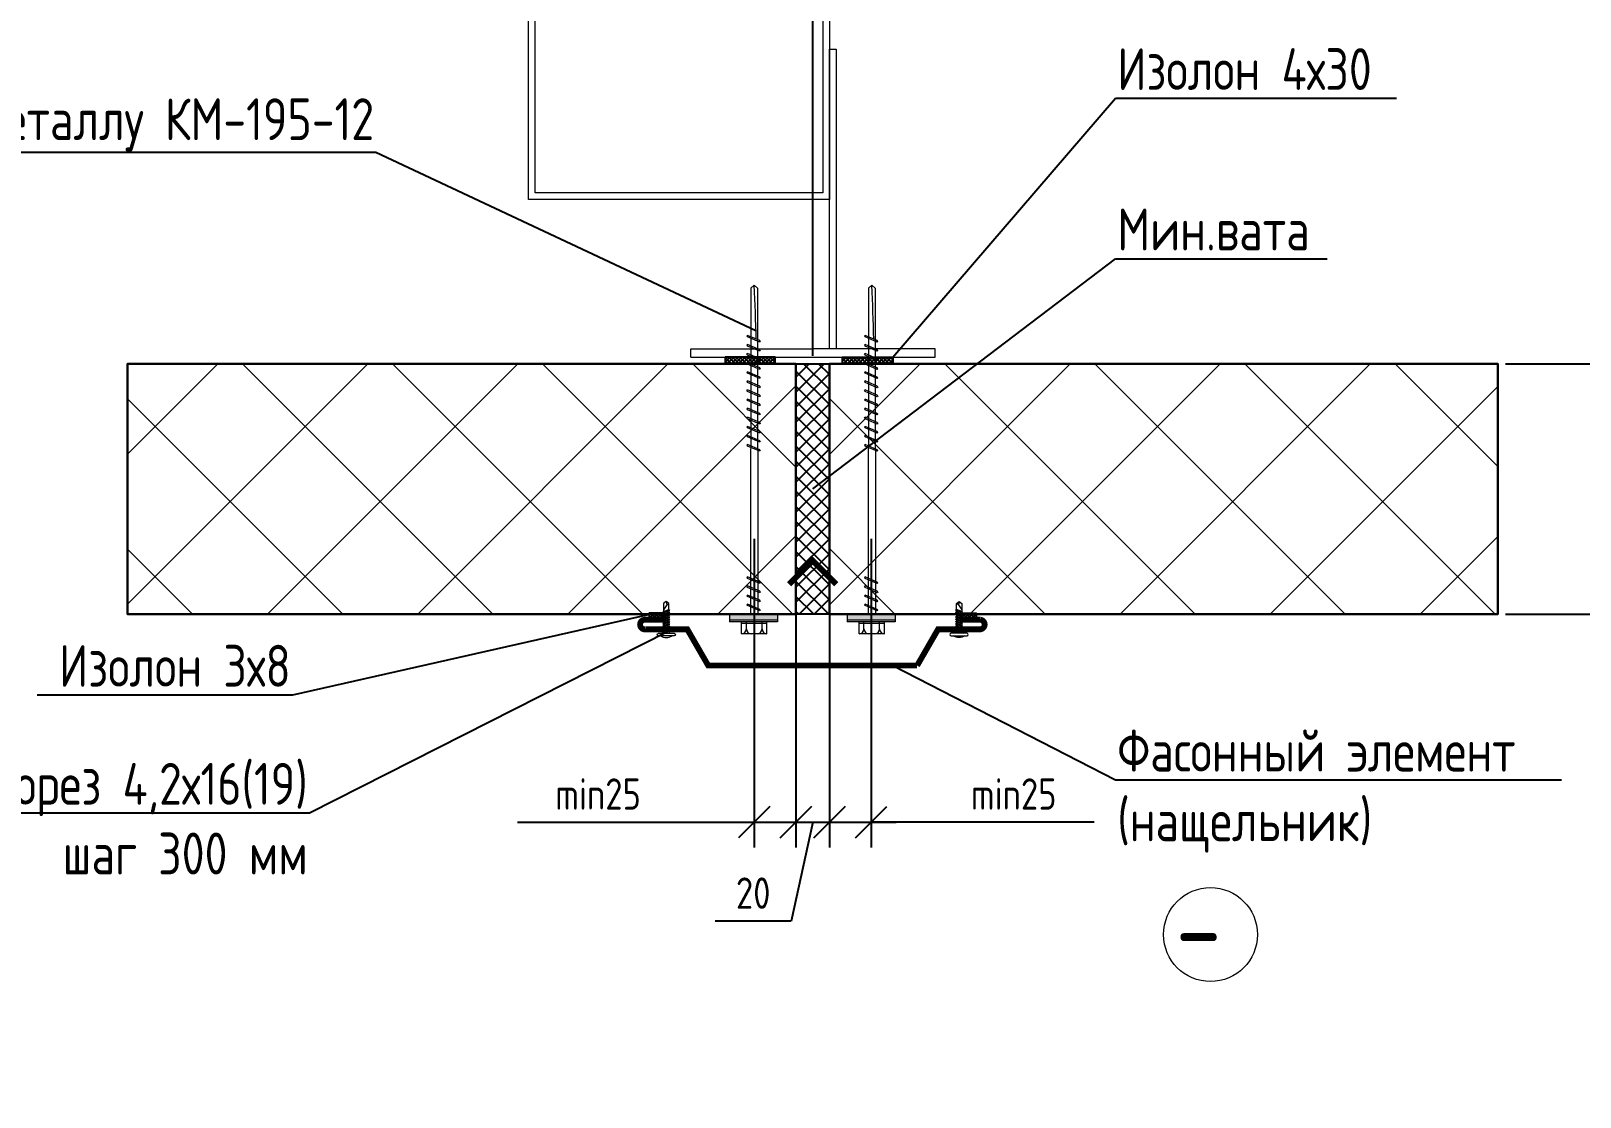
# Model space of a CAD drawing. Header units: millimetres. Extents: x -3689 to 3021565, y -698052 to -604547.
# Drawn here: x 2774300 to 2783570, y -669398 to -663022 of the extents above; entities that cross this region are included whole.
import ezdxf
from ezdxf import colors
from ezdxf.entities.mleader import LeaderData, LeaderLine
from ezdxf.math import Vec2, Vec3

# ---------------------------------------------------------------- set-up
doc = ezdxf.new("R2010")
doc.units = ezdxf.units.MM
doc.header["$PDMODE"] = 35
doc.layers.get('0').update_dxf_attribs({"lineweight": 0})
doc.layers.get('Defpoints').update_dxf_attribs({"color": 4})
for name, color, linetype, lineweight in [('-Крепеж-', 7, 'Continuous', 20), ('new_fill', 8, 'Continuous', 13), ('Саморезы', 7, 'Continuous', 13), ('Сэндвич-панель', 30, 'Continuous', 13), ('Уплотнительная лента', 6, 'Continuous', 25)]:
    doc.layers.add(name, color=color, linetype=linetype, lineweight=lineweight)
for name, color, linetype in [('Прогон', 7, 'Continuous'), ('Размер', 101, 'Continuous'), ('Штриховка', 54, 'Continuous')]:
    doc.layers.add(name, color=color, linetype=linetype)
doc.layers.add('ФЭ', color=7, linetype='Continuous', lineweight=25, true_color=0xb8002e)
doc.styles.add('ISOCPEUR', font='isocpeur.ttf', dxfattribs={"width": 0.8, "height": 2.5})
doc.styles.add('ГОСТ 2.304', font='CS_Gost2304.shx')
doc.dimstyles.new('СПДС', dxfattribs={"dimscale": 100, "dimtxt": 2.5, "dimasz": 2.5, "dimexe": 2, "dimexo": 0.625, "dimgap": 1, "dimtad": 1, "dimdec": 0, "dimtxsty": 'ГОСТ 2.304', "dimblk": 'OBLIQUE', "dimblk1": 'OBLIQUE', "dimblk2": 'OBLIQUE', "dimcen": 2.5, "dimdle": 2, "dimadec": 0, "dimazin": 2, "dimtfac": 0.75, "dimtdec": 4, "dimtmove": 1, "dimatfit": 3, "dimfxl": 1, "dimtfill": 1, "dimtolj": 1, "dimarcsym": 1})
pattern_1 = [(45, (0, 0), (-1.122532015133644, 1.122532015133644), []), (135, (0, 0), (-1.122532015133644, -1.122532015133644), [])]

# ---------------------------------------------------------------- blocks, each defined once
blk = doc.blocks.new('*U642')
at = {"ltscale": 5}
h = blk.add_hatch(dxfattribs=at)
h.set_pattern_fill('ANSI37', color=256, scale=0.5)
h.set_pattern_definition(pattern_1)
h.paths.add_polyline_path([(-4, 15), (0, 15), (-2.664535259100376e-15, -15), (-4.000000000000003, -15)])
blk.add_lwpolyline([(-4, 15), (0, 15), (-2.664535259100376e-15, -15), (-4.000000000000003, -15)], close=True, dxfattribs=at)
blk = doc.blocks.new('*U644')
at = {"layer": 'Сэндвич-панель', "ltscale": 5, "true_color": 0x2776bb}
h = blk.add_hatch(dxfattribs=at)
h.set_pattern_fill('ANSI37', color=152, scale=20)
h.set_pattern_definition([(45, (300, 129.7623069807112), (-44.90128060534577, 44.90128060534577), []), (135, (300, 129.7623069807112), (-44.90128060534577, -44.90128060534576), [])])
h.paths.add_polyline_path([(0, 0), (9.170296493842564e-15, 149.7623069807112), (400, 149.7623069807112), (400, 0)])
at = {"layer": 'Сэндвич-панель', "color": 152, "lineweight": 30, "ltscale": 5, "true_color": 0x2776bb}
blk.add_lwpolyline([(0, 0), (9.170296493842564e-15, 149.7623069807112), (400, 149.7623069807112), (400, 0)], close=True, dxfattribs=at)
blk = doc.blocks.new('*U645')
at = {"ltscale": 5}
h = blk.add_hatch(dxfattribs=at)
h.set_pattern_fill('ANSI37', color=256, scale=2)
h.set_pattern_definition([(45, (49.76230698071124, 0), (-4.490128060534576, 4.490128060534577), []), (135, (49.76230698071124, 0), (-4.490128060534577, -4.490128060534576), [])])
h.paths.add_polyline_path([(0, 0), (1.224646799147353e-15, 20), (149.7623069807112, 20), (149.7623069807112, 0)])
blk.add_lwpolyline([(0, 0), (1.224646799147353e-15, 20), (149.7623069807112, 20), (149.7623069807112, 0)], close=True, dxfattribs=at)
blk = doc.blocks.new('_Oblique')
at = {"color": 0, "linetype": 'ByBlock', "lineweight": -2}
blk.add_line((-0.5, -0.5), (0.5, 0.5), dxfattribs=at)
blk = doc.blocks.new('*D647')
at = {"layer": 'Defpoints', "color": 0, "ltscale": 75, "transparency": 16777216}
for p in [(2783077.901863433, -665012.1710664592), (2783077.901863433, -666509.7941362665), (2784068.166705553, -666509.7941362665)]:
    blk.add_point(p, dxfattribs=at)
at = {"layer": 'Размер', "color": 0, "lineweight": -2, "ltscale": 75, "transparency": 16777216}
for p, q in [((2784068.166705553, -664862.1710664592), (2784068.166705553, -666659.7941362665)), ((2783124.776863433, -665012.1710664592), (2784218.166705553, -665012.1710664592)), ((2783124.776863433, -666509.7941362665), (2784218.166705553, -666509.7941362665))]:
    blk.add_line(p, q, dxfattribs=at)
at = {"layer": 'Размер', "color": 0, "lineweight": -2, "ltscale": 75, "transparency": 16777216, "xscale": 187.5, "yscale": 187.5, "zscale": 187.5}
for p, rotation in [((2784068.166705553, -665012.1710664592), 90), ((2784068.166705553, -666509.7941362665), 270)]:
    blk.add_blockref('_Oblique', p, dxfattribs=dict(at, rotation=rotation))
at = {"layer": 'Размер', "color": 0, "ltscale": 75, "transparency": 16777216, "insert": (2783899.416705552, -665760.9826013633), "char_height": 187.5, "attachment_point": 5, "rotation": 90, "style": 'ГОСТ 2.304', "bg_fill": 3, "box_fill_scale": 1.1, "bg_fill_color": 256, "bg_fill_true_color": 13158600, "bg_fill_transparency": 0}
blk.add_mtext('\\A1;150', dxfattribs=at)
blk = doc.blocks.new('*D653')
at = {"layer": 'Defpoints', "color": 0, "ltscale": 75, "transparency": 16777216}
for p in [(2778877.901863429, -666012.171066459), (2779077.901863432, -666012.171066459), (2779077.901863432, -667754.3491078133)]:
    blk.add_point(p, dxfattribs=at)
at = {"layer": 'Размер', "color": 0, "lineweight": -2, "ltscale": 75, "transparency": 16777216}
for p, q in [((2778877.901863429, -666059.046066459), (2778877.901863429, -667904.3491078133)), ((2779077.901863432, -666059.046066459), (2779077.901863432, -667904.3491078133)), ((2778727.901863429, -667754.3491078133), (2779227.901863432, -667754.3491078133)), ((2778977.901863431, -667754.3491078133), (2778848.803854583, -668346.9074397038)), ((2778848.803854583, -668346.9074397038), (2778395.232426012, -668346.9074397038))]:
    blk.add_line(p, q, dxfattribs=at)
at = {"layer": 'Размер', "color": 0, "lineweight": -2, "ltscale": 75, "transparency": 16777216, "xscale": 187.5, "yscale": 187.5, "zscale": 187.5, "rotation": 180}
blk.add_blockref('_Oblique', (2778877.901863429, -667754.3491078133), dxfattribs=at)
at = {"layer": 'Размер', "color": 0, "lineweight": -2, "ltscale": 75, "transparency": 16777216, "xscale": 187.5, "yscale": 187.5, "zscale": 187.5}
blk.add_blockref('_Oblique', (2779077.901863432, -667754.3491078133), dxfattribs=at)
at = {"layer": 'Размер', "color": 0, "ltscale": 75, "transparency": 16777216, "insert": (2778622.018140297, -668178.1574397038), "char_height": 187.5, "attachment_point": 5, "style": 'ГОСТ 2.304', "bg_fill": 3, "box_fill_scale": 1.1, "bg_fill_color": 256, "bg_fill_true_color": 13158600, "bg_fill_transparency": 0}
blk.add_mtext('\\A1;20', dxfattribs=at)
blk = doc.blocks.new('Уплотнитель 3х8')
at = {"ltscale": 5}
h = blk.add_hatch(dxfattribs=at)
h.set_pattern_fill('ANSI37', color=256, scale=0.5)
h.set_pattern_definition(pattern_1)
h.paths.add_polyline_path([(-3, 4), (0, 4), (0, -4), (-3, -4)])
blk.add_lwpolyline([(-3, 4), (0, 4), (0, -4), (-3, -4)], close=True, dxfattribs=at)
blk = doc.blocks.new('*D651')
at = {"layer": 'Defpoints', "color": 0, "ltscale": 75, "transparency": 16777216}
for p in [(2779077.901863435, -661262.4500189096), (2779077.901863435, -662230.1543006889), (2778977.901863435, -665012.1710664592)]:
    blk.add_point(p, dxfattribs=at)
at = {"layer": 'Размер', "color": 0, "lineweight": -2, "ltscale": 75, "transparency": 16777216}
for p, q in [((2779027.901863435, -661262.4500189096), (2779134.776863435, -660906.2000189096)), ((2779134.776863435, -660906.2000189096), (2779552.634006292, -660906.2000189096)), ((2778977.901863435, -664965.2960664592), (2778977.901863435, -661112.4500189096)), ((2779077.901863435, -662183.2793006889), (2779077.901863435, -661112.4500189096)), ((2778977.901863435, -661262.4500189096), (2778790.401863435, -661262.4500189096)), ((2778977.901863435, -661262.4500189096), (2779077.901863435, -661262.4500189096)), ((2778977.901863435, -661262.4500189096), (2779077.901863435, -661262.4500189096)), ((2779077.901863435, -661262.4500189096), (2779265.401863435, -661262.4500189096))]:
    blk.add_line(p, q, dxfattribs=at)
at = {"layer": 'Размер', "color": 0, "lineweight": -2, "ltscale": 75, "transparency": 16777216, "xscale": 187.5, "yscale": 187.5, "zscale": 187.5}
blk.add_blockref('_Oblique', (2778977.901863435, -661262.4500189096), dxfattribs=at)
at = {"layer": 'Размер', "color": 0, "lineweight": -2, "ltscale": 75, "transparency": 16777216, "xscale": 187.5, "yscale": 187.5, "zscale": 187.5, "rotation": 180}
blk.add_blockref('_Oblique', (2779077.901863435, -661262.4500189096), dxfattribs=at)
at = {"layer": 'Размер', "color": 0, "ltscale": 75, "transparency": 16777216, "insert": (2779343.705434863, -660737.4500189096), "char_height": 187.5, "attachment_point": 5, "style": 'ГОСТ 2.304', "bg_fill": 3, "box_fill_scale": 1.1, "bg_fill_color": 256, "bg_fill_true_color": 13158600, "bg_fill_transparency": 0}
blk.add_mtext('\\A1;10', dxfattribs=at)
blk = doc.blocks.new('*D655')
at = {"layer": 'Defpoints', "color": 0, "ltscale": 75, "transparency": 16777216}
for p in [(2779077.901863432, -666012.171066459), (2779327.901863435, -666012.171066459), (2779327.901863435, -667754.3491078133)]:
    blk.add_point(p, dxfattribs=at)
at = {"layer": 'Размер', "color": 0, "lineweight": -2, "ltscale": 75, "transparency": 16777216}
for p, q in [((2779077.901863432, -666059.046066459), (2779077.901863432, -667904.3491078133)), ((2779327.901863435, -666059.046066459), (2779327.901863435, -667904.3491078133)), ((2778927.901863432, -667754.3491078133), (2779477.901863435, -667754.3491078133)), ((2780662.13090328, -667754.3491078133), (2779327.901863435, -667754.3491078133))]:
    blk.add_line(p, q, dxfattribs=at)
at = {"layer": 'Размер', "color": 0, "lineweight": -2, "ltscale": 75, "transparency": 16777216, "xscale": 187.5, "yscale": 187.5, "zscale": 187.5, "rotation": 180}
blk.add_blockref('_Oblique', (2779077.901863432, -667754.3491078133), dxfattribs=at)
at = {"layer": 'Размер', "color": 0, "lineweight": -2, "ltscale": 75, "transparency": 16777216, "xscale": 187.5, "yscale": 187.5, "zscale": 187.5}
blk.add_blockref('_Oblique', (2779327.901863435, -667754.3491078133), dxfattribs=at)
at = {"layer": 'Размер', "color": 0, "ltscale": 75, "transparency": 16777216, "insert": (2780180.88090328, -667585.5991078133), "char_height": 187.5, "attachment_point": 5, "style": 'ГОСТ 2.304', "bg_fill": 3, "box_fill_scale": 1.1, "bg_fill_color": 256, "bg_fill_true_color": 13158600, "bg_fill_transparency": 0}
blk.add_mtext('\\A1;min25', dxfattribs=at)
blk = doc.blocks.new('*D656')
at = {"layer": 'Defpoints', "color": 0, "ltscale": 75, "transparency": 16777216}
for p in [(2778627.901863432, -666012.171066459), (2778877.901863435, -666012.171066459), (2778877.901863435, -667754.3491078133)]:
    blk.add_point(p, dxfattribs=at)
at = {"layer": 'Размер', "color": 0, "lineweight": -2, "ltscale": 75, "transparency": 16777216}
for p, q in [((2778627.901863432, -666059.046066459), (2778627.901863432, -667904.3491078133)), ((2778877.901863435, -666059.046066459), (2778877.901863435, -667904.3491078133)), ((2777212.267318299, -667754.3491078133), (2778627.901863432, -667754.3491078133)), ((2778477.901863432, -667754.3491078133), (2779027.901863435, -667754.3491078133))]:
    blk.add_line(p, q, dxfattribs=at)
at = {"layer": 'Размер', "color": 0, "lineweight": -2, "ltscale": 75, "transparency": 16777216, "xscale": 187.5, "yscale": 187.5, "zscale": 187.5, "rotation": 180}
blk.add_blockref('_Oblique', (2778627.901863432, -667754.3491078133), dxfattribs=at)
at = {"layer": 'Размер', "color": 0, "lineweight": -2, "ltscale": 75, "transparency": 16777216, "xscale": 187.5, "yscale": 187.5, "zscale": 187.5}
blk.add_blockref('_Oblique', (2778877.901863435, -667754.3491078133), dxfattribs=at)
at = {"layer": 'Размер', "color": 0, "ltscale": 75, "transparency": 16777216, "insert": (2777693.517318299, -667585.5991078133), "char_height": 187.5, "attachment_point": 5, "style": 'ГОСТ 2.304', "bg_fill": 3, "box_fill_scale": 1.1, "bg_fill_color": 256, "bg_fill_true_color": 13158600, "bg_fill_transparency": 0}
blk.add_mtext('\\A1;min25', dxfattribs=at)
blk = doc.blocks.new('*U638')
at = {"color": 0, "linetype": 'ByBlock', "lineweight": -2}
for p, q in [((-1.599999999973079, -1.000000000007276), (-2.099999999973079, -1.288675134612276)), ((-1.059018956748332, -0.9999999999963618), (-2.099999999976717, -1.288675134605)), ((-1.599999999973079, -1.577350269199087), (-2.099999999973079, -1.288675134605)), ((2.100000000016734, -1.523970384954737), (-2.099999999976717, -2.688675134599179)), ((-1.599999999973079, -2.400000000001455), (-2.099999999973079, -2.688675134606455)), ((-1.599999999973079, -2.977350269193266), (-2.099999999973079, -2.688675134599179)), ((2.100000000016734, -2.923970384948916), (-2.099999999976718, -4.088675134593359)), ((-1.59999999997308, -3.799999999995634), (-2.09999999997308, -4.088675134600635)), ((-1.59999999997308, -4.377350269187446), (-2.09999999997308, -4.088675134593359)), ((2.100000000016734, -4.323970384950371), (-2.099999999976718, -5.488675134594814)), ((-1.59999999997308, -5.19999999999709), (-2.09999999997308, -5.48867513460209)), ((-1.59999999997308, -5.777350269188901), (-2.09999999997308, -5.488675134594814)), ((2.09999999998763, -5.723970384966378), (-2.100000000005822, -6.888675134610821)), ((-1.600000000002184, -6.600000000013097), (-2.100000000002184, -6.888675134618097)), ((-1.600000000002184, -7.177350269204908), (-2.100000000002184, -6.888675134610821)), ((2.09999999998763, -7.123970384967834), (-2.100000000005822, -8.288675134612276)), ((-1.600000000002184, -8.000000000014552), (-2.100000000002184, -8.288675134619552)), ((-1.600000000002184, -8.577350269206363), (-2.100000000002184, -8.288675134612276)), ((2.099999999987629, -8.523970384969289), (-2.100000000005823, -9.688675134613732)), ((-0.013743172206887, -1), (-1.599999999973079, -1.577350269199087)), ((-1.599999999954889, -0.9999999999963617), (-0.01374317219597306, -0.999999999996362)), ((1.60000000002401, -1.235295250346099), (-1.599999999973079, -2.399999999997817)), ((1.600000000027648, -1.812645519545186), (-1.599999999973079, -2.977350269193266)), ((1.60000000002401, -2.635295250340278), (-1.59999999997308, -3.799999999991996)), ((1.600000000027648, -3.212645519539365), (-1.59999999997308, -4.377350269187446)), ((1.60000000002401, -4.035295250341733), (-1.59999999997308, -5.199999999993452)), ((1.600000000027648, -4.61264551954082), (-1.59999999997308, -5.777350269188901)), ((1.599999999994906, -5.43529525035774), (-1.600000000002184, -6.600000000009459)), ((1.599999999998544, -6.012645519556827), (-1.600000000002184, -7.177350269204908)), ((1.599999999994905, -6.835295250359195), (-1.600000000002184, -8.000000000010914)), ((1.599999999998543, -7.412645519558282), (-1.600000000002184, -8.577350269206363)), ((1.599999999994905, -8.23529525036065), (-1.600000000002185, -9.40000000001237)), ((1.599999999998543, -8.812645519559737), (-1.600000000002185, -9.977350269207818)), ((1.60000000002401, -1.235295250353375), (2.10000000002401, -1.523970384958375)), ((1.60000000002401, -1.812645519545186), (2.10000000002401, -1.523970384951099)), ((1.60000000002401, -2.635295250347554), (2.10000000002401, -2.923970384952554)), ((1.60000000002401, -3.212645519539365), (2.10000000002401, -2.923970384945279)), ((1.60000000002401, -4.035295250349009), (2.10000000002401, -4.323970384954009)), ((1.60000000002401, -4.61264551954082), (2.10000000002401, -4.323970384946733)), ((1.599999999994906, -5.435295250365016), (2.099999999994906, -5.723970384970016)), ((1.599999999994906, -6.012645519556827), (2.099999999994906, -5.72397038496274)), ((1.599999999994905, -6.835295250366471), (2.099999999994905, -7.123970384971472)), ((1.599999999994905, -7.412645519558282), (2.099999999994905, -7.123970384964196)), ((1.599999999994905, -8.235295250367926), (2.099999999994905, -8.523970384972927)), ((1.599999999994905, -8.812645519559737), (2.099999999994905, -8.52397038496565)), ((-1.600000000002185, -9.400000000016007), (-2.100000000002185, -9.688675134621008)), ((-1.600000000002185, -9.977350269207818), (-2.100000000002185, -9.688675134613732)), ((2.099999999987629, -9.923970384970744), (-2.100000000005823, -11.08867513461519)), ((-1.600000000002185, -10.80000000001746), (-2.100000000002185, -11.08867513462246)), ((-1.600000000002185, -11.37735026920927), (-2.100000000002185, -11.08867513461519)), ((2.099999999998543, -11.32397038496856), (-2.099999999994909, -12.488675134613)), ((-1.599999999991271, -12.20000000001528), (-2.099999999991271, -12.48867513462028)), ((-1.599999999991271, -12.77735026920709), (-2.099999999991271, -12.488675134613)), ((2.099999999987629, -12.72397038497729), (-2.100000000005823, -13.88867513462174)), ((-1.600000000002185, -13.60000000002401), (-2.100000000002185, -13.88867513462901)), ((-1.600000000002185, -14.17735026921582), (-2.100000000002185, -13.88867513462174)), ((1.599999999994905, -9.635295250362105), (-1.600000000002185, -10.80000000001382)), ((1.599999999998543, -10.21264551956119), (-1.600000000002185, -11.37735026920927)), ((1.600000000005819, -11.03529525035992), (-1.599999999991271, -12.20000000001164)), ((1.600000000009457, -11.61264551955901), (-1.599999999991271, -12.77735026920709)), ((1.599999999994905, -12.43529525036865), (-1.600000000002185, -13.60000000002037)), ((1.599999999998542, -13.01264551956774), (-1.600000000002185, -14.17735026921582)), ((-0.351670386055051, -17.00557813298656), (1.599999999998542, -13.99999999996362)), ((7.272467370805861e-12, -18.9999999999709), (-0.351670386055051, -17.00557813298656)), ((1.599999999994905, -9.635295250369381), (2.099999999994905, -9.923970384974382)), ((1.599999999994905, -10.21264551956119), (2.099999999994905, -9.923970384967106)), ((1.600000000005819, -11.0352952503672), (2.100000000005819, -11.3239703849722)), ((1.600000000005819, -11.61264551955901), (2.100000000005819, -11.32397038496492)), ((1.599999999994905, -12.43529525037593), (2.099999999994905, -12.72397038498093)), ((1.599999999994904, -13.01264551956774), (2.099999999994905, -12.72397038497365))]:
    blk.add_line(p, q, dxfattribs=at)
blk.add_lwpolyline([(4.749999999996362, 1.500000000003637, -0.9999999999999999), (4.749999999996362, 3.637106246247321e-12), (-4.750000000003638, 8.725608443924891e-16, -0.9999999999999999), (-4.750000000003638, 1.500000000003639)], format="xyb", close=True, dxfattribs=at)
blk.add_lwpolyline([(1.600000000002183, -1.235295250353375), (1.600000000005821, -0.9999999999963624, -0.4142135623688329), (2.600000000005821, 3.637501194840044e-12)], format="xyb", dxfattribs=at)
for points in [[(-1.600000000009459, -2.400000000019645), (-1.600000000009459, -1.577350269213639)], [(-1.600000000009459, -3.800000000013824), (-1.600000000009459, -2.977350269207818)], [(-1.60000000000946, -5.200000000008004), (-1.60000000000946, -4.377350269201997)], [(-1.60000000000946, -6.600000000013097), (-1.60000000000946, -5.777350269203453)], [(-1.60000000000946, -8.000000000014552), (-1.60000000000946, -7.177350269208546)], [(-1.600000000009461, -9.400000000016007), (-1.60000000000946, -8.577350269210001)], [(1.60000000000582, -2.63529525035483), (1.600000000005821, -1.8126455195561)], [(1.600000000002182, -4.035295250349009), (1.600000000002182, -3.212645519550279)], [(1.600000000002182, -5.435295250354102), (1.600000000002182, -4.612645519551734)], [(1.600000000002181, -6.835295250355557), (1.600000000002182, -6.012645519556827)], [(1.600000000002181, -8.235295250357012), (1.600000000002181, -7.412645519558282)], [(1.600000000002181, -9.635295250358467), (1.600000000002181, -8.812645519559737)], [(-1.600000000009461, -10.80000000001746), (-1.600000000009461, -9.977350269211456)], [(-1.599999999998547, -12.20000000001528), (-1.599999999998547, -11.37735026920927)], [(-1.600000000009461, -13.60000000002401), (-1.600000000009461, -12.777350269218)], [(-1.600000000002185, -14.17735026921582), (-1.599999999998548, -17.87966793885062), (-7.279447857560992e-12, -18.99999999998181), (1.599999999998541, -17.8796679388397), (1.59999999998399, -13.01264551957502)], [(1.600000000013095, -11.03529525035628), (1.600000000013095, -10.21264551955755)], [(1.600000000002181, -12.43529525036502), (1.600000000002181, -11.61264551956629)]]:
    blk.add_lwpolyline(points, dxfattribs=at)
for centre, radius, start, end in [((-3.638736557298684e-12, -4.124999999992724), 6.624999999996911, 58.10920819813854, 121.8907918018614), ((-2.600000000002183, -0.9999999999999996), 0.9999999999890861, 2.084140759670701e-10, 89.9999999995831), ((0.8651910481785271, -20.07188099263658), 3.298933915255489, 111.6456391962607, 138.3543608042461)]:
    blk.add_arc(centre, radius, start, end, dxfattribs=at)
blk = doc.blocks.new('саморез4')
at = {"layer": 'new_fill'}
blk.add_hatch(color=254, dxfattribs=at).paths.add_polyline_path([(-2.399999999997818, -9.360000000000582), (0, -9.360000000000582), (0, 9.840000000000146), (-2.399999999997818, 9.840000000000146)])
at = {"layer": 'Саморезы', "ltscale": 150}
for p, q in [((0, 9.840000000000146), (-3.080052177709149, 9.840000000000146)), ((-3.080052177709149, -9.360000000000582), (-3.080052177709149, 9.840000000000146)), ((-2.399999999997817, -9.360000000000582), (-2.399999999997817, 9.840000000000146)), ((0, -9.360000000000582), (0, 9.840000000000146)), ((-7.880052177677499, 5.039999999999054), (-3.080052177709149, 5.040000000000873)), ((-7.880052177677499, -5.040000000000873), (-7.880052177677499, 5.039999999999054)), ((-5.880052177677499, 3.119999999998981), (-3.080052177676407, 3.1200000000008)), ((-3.760104355384101, -5.040000000000873), (-3.760104355407748, 5.040000000000873)), ((64.93420709722704, 1.504474343220863), (0, 1.504474343219044)), ((1.30294891254016, -2.207999999998719), (3.400405785938347, 2.687999999998283)), ((1.918582892010818, -2.207999999998719), (4.016039765409005, 2.687999999998283)), ((3.706359258856537, 2.913794945443442), (3.398542269122117, 2.687999999998283)), ((3.706359258856537, 2.913794945443442), (4.016039765409005, 2.687999999998283)), ((4.929610046414382, -2.207999999998719), (7.027066919812569, 2.687999999998283)), ((5.54524402588504, -2.207999999998719), (7.642700899283227, 2.687999999998283)), ((7.333020392730759, 2.913794945443442), (7.02520340299634, 2.687999999998283)), ((7.333020392730759, 2.913794945443442), (7.642700899283227, 2.687999999998283)), ((8.556271180288604, -2.207999999998719), (10.65372805368679, 2.687999999998283)), ((9.171905159759262, -2.207999999998719), (11.26936203315745, 2.687999999998283)), ((10.95968152660498, 2.913794945443442), (10.65186453687056, 2.687999999998283)), ((10.95968152660498, 2.913794945443442), (11.26936203315745, 2.687999999998283)), ((12.18293231416283, -2.207999999998719), (14.28038918756101, 2.687999999998283)), ((12.79856629363348, -2.207999999998719), (14.89602316703167, 2.687999999998283)), ((14.5863426604792, 2.913794945443442), (14.27852567074478, 2.687999999998283)), ((14.5863426604792, 2.913794945443442), (14.89602316703167, 2.687999999998283)), ((64.94440680313346, -2.207999999998719), (67.04186367653165, 2.687999999998283)), ((65.56004078260412, -2.207999999998719), (67.6574976560023, 2.687999999998283)), ((67.34781714944984, 2.913794945443442), (67.04000015971542, 2.687999999998283)), ((130.0081951494649, 1.318346709540492), (67.08389642349539, 1.318346709540492)), ((67.34781714944984, 2.913794945443442), (67.6574976560023, 2.687999999998283)), ((68.57106793700768, -2.207999999998719), (70.66852481040587, 2.687999999998283)), ((69.18670191647834, -2.207999999998719), (71.28415878987653, 2.687999999998283)), ((70.97447828332406, 2.913794945443442), (70.66666129358964, 2.687999999998283)), ((70.97447828332406, 2.913794945443442), (71.28415878987653, 2.687999999998283)), ((72.1977290708819, -2.207999999998719), (74.29518594428009, 2.687999999998283)), ((72.81336305035256, -2.207999999998719), (74.91081992375075, 2.687999999998283)), ((74.60113941719828, 2.913794945443442), (74.29332242746386, 2.687999999998283)), ((74.60113941719828, 2.913794945443442), (74.91081992375075, 2.687999999998283)), ((75.82439020475613, -2.207999999998719), (77.92184707815431, 2.687999999998283)), ((76.44002418422679, -2.207999999998719), (78.53748105762497, 2.687999999998283)), ((78.2278005510725, 2.913794945443442), (77.91998356133809, 2.687999999998283)), ((78.2278005510725, 2.913794945443442), (78.53748105762497, 2.687999999998283)), ((79.45105133863035, -2.207999999998719), (81.54850821202854, 2.687999999998283)), ((80.06668531810101, -2.207999999998719), (82.1641421914992, 2.687999999998283)), ((81.85446168494673, 2.913794945443442), (81.54664469521231, 2.687999999998283)), ((81.85446168494673, 2.913794945443442), (82.1641421914992, 2.687999999998283)), ((83.07771247250457, -2.207999999998719), (85.17516934590276, 2.687999999998283)), ((83.69334645197523, -2.207999999998719), (85.79080332537342, 2.687999999998283)), ((85.48112281882095, 2.913794945443442), (85.17330582908653, 2.687999999998283)), ((85.48112281882095, 2.913794945443442), (85.79080332537342, 2.687999999998283)), ((86.7043736063788, -2.207999999998719), (88.80183047977698, 2.687999999998283)), ((87.32000758584945, -2.207999999998719), (89.41746445924764, 2.687999999998283)), ((89.10778395269517, 2.913794945443442), (88.79996696296075, 2.687999999998283)), ((89.10778395269517, 2.913794945443442), (89.41746445924764, 2.687999999998283)), ((90.33103474025302, -2.207999999998719), (92.4284916136512, 2.687999999998283)), ((90.94666871972368, -2.207999999998719), (93.04412559312186, 2.687999999998283)), ((92.7344450865694, 2.913794945443442), (92.42662809683497, 2.687999999998283)), ((92.7344450865694, 2.913794945443442), (93.04412559312186, 2.687999999998283)), ((93.95769587412724, -2.207999999998719), (96.05515274752543, 2.687999999998283)), ((94.5733298535979, -2.207999999998719), (96.67078672699608, 2.687999999998283)), ((96.36110622044362, 2.913794945443442), (96.0532892307092, 2.687999999998283)), ((96.36110622044362, 2.913794945443442), (96.67078672699608, 2.687999999998283)), ((97.58435700800146, -2.207999999998719), (99.68181388139965, 2.687999999998283)), ((98.19999098747212, -2.207999999998719), (100.2974478608703, 2.687999999998283)), ((99.98776735431784, 2.913794945443442), (99.67995036458342, 2.687999999998283)), ((99.98776735431784, 2.913794945443442), (100.2974478608703, 2.687999999998283)), ((101.2110181418757, -2.207999999998719), (103.3084750152739, 2.687999999998283)), ((101.8266521213463, -2.207999999998719), (103.9241089947445, 2.687999999998283)), ((103.6144284881921, 2.913794945443442), (103.3066114984576, 2.687999999998283)), ((103.6144284881921, 2.913794945443442), (103.9241089947445, 2.687999999998283)), ((104.8376792757499, -2.207999999998719), (106.9351361491481, 2.687999999998283)), ((105.4533132552206, -2.207999999998719), (107.5507701286188, 2.687999999998283)), ((107.2410896220663, 2.913794945443442), (106.9332726323319, 2.687999999998283)), ((107.2410896220663, 2.913794945443442), (107.5507701286188, 2.687999999998283)), ((108.4643404096241, -2.207999999998719), (110.5617972830223, 2.687999999998283)), ((109.0799743890948, -2.207999999998719), (111.177431262493, 2.687999999998283)), ((110.8677507559405, 2.913794945443442), (110.5599337662061, 2.687999999998283)), ((110.8677507559405, 2.913794945443442), (111.177431262493, 2.687999999998283)), ((130.0081951494649, 1.318346709540492), (131.1858084608884, -1.818989403545856e-12)), ((-7.880052177677499, -5.040000000000873), (-3.080052177676407, -5.040000000000873)), ((-5.880052177677499, -3.1200000000008), (-3.080052177676407, -3.120000000002619)), ((64.93420709722704, -1.504474343217225), (0, -1.504474343219044)), ((64.93420709722704, -1.504474343219044), (0, -1.504474343217225)), ((1.610765902278217, -2.433794945443879), (1.30294891254016, -2.207999999998719)), ((1.610765902278217, -2.433794945443879), (1.920446408828866, -2.207999999998719)), ((5.23742703615244, -2.433794945443879), (4.929610046414382, -2.207999999998719)), ((5.23742703615244, -2.433794945443879), (5.547107542703088, -2.207999999998719)), ((8.864088170026662, -2.433794945443879), (8.556271180288604, -2.207999999998719)), ((8.864088170026662, -2.433794945443879), (9.17376867657731, -2.207999999998719)), ((12.49074930390088, -2.433794945443879), (12.18293231416283, -2.207999999998719)), ((12.49074930390088, -2.433794945443879), (12.80042981045153, -2.207999999998719)), ((65.25222379287152, -2.433794945443879), (64.94440680313346, -2.207999999998719)), ((65.25222379287152, -2.433794945443879), (65.56190429942217, -2.207999999998719)), ((130.0081951494649, -1.31834670954413), (67.08389642349539, -1.31834670954413)), ((68.87888492674574, -2.433794945443879), (68.57106793700768, -2.207999999998719)), ((68.87888492674574, -2.433794945443879), (69.18856543329639, -2.207999999998719)), ((72.50554606061996, -2.433794945443879), (72.1977290708819, -2.207999999998719)), ((72.50554606061996, -2.433794945443879), (72.81522656717061, -2.207999999998719)), ((76.13220719449419, -2.433794945443879), (75.82439020475613, -2.207999999998719)), ((76.13220719449419, -2.433794945443879), (76.44188770104483, -2.207999999998719)), ((79.75886832836841, -2.433794945443879), (79.45105133863035, -2.207999999998719)), ((79.75886832836841, -2.433794945443879), (80.06854883491906, -2.207999999998719)), ((83.38552946224263, -2.433794945443879), (83.07771247250457, -2.207999999998719)), ((83.38552946224263, -2.433794945443879), (83.69520996879328, -2.207999999998719)), ((87.01219059611685, -2.433794945443879), (86.7043736063788, -2.207999999998719)), ((87.01219059611685, -2.433794945443879), (87.3218711026675, -2.207999999998719)), ((90.63885172999107, -2.433794945443879), (90.33103474025302, -2.207999999998719)), ((90.63885172999107, -2.433794945443879), (90.94853223654172, -2.207999999998719)), ((94.2655128638653, -2.433794945443879), (93.95769587412724, -2.207999999998719)), ((94.2655128638653, -2.433794945443879), (94.57519337041595, -2.207999999998719)), ((97.89217399773952, -2.433794945443879), (97.58435700800146, -2.207999999998719)), ((97.89217399773952, -2.433794945443879), (98.20185450429017, -2.207999999998719)), ((101.5188351316137, -2.433794945443879), (101.2110181418757, -2.207999999998719)), ((101.5188351316137, -2.433794945443879), (101.8285156381644, -2.207999999998719)), ((105.145496265488, -2.433794945443879), (104.8376792757499, -2.207999999998719)), ((105.145496265488, -2.433794945443879), (105.4551767720386, -2.207999999998719)), ((108.7721573993622, -2.433794945443879), (108.4643404096241, -2.207999999998719)), ((108.7721573993622, -2.433794945443879), (109.0818379059128, -2.207999999998719)), ((130.0081951494649, -1.31834670954413), (131.1858084608884, -1.818989403545856e-12)), ((0, -9.360000000000582), (-3.080052177709149, -9.360000000000582))]:
    blk.add_line(p, q, dxfattribs=at)
at = {"layer": 'Саморезы'}
for p, q in [((67.08389642349539, 1.318346709540492), (64.93420709722704, 1.504474343220863)), ((67.08389642349539, -1.31834670954413), (64.93420709722704, -1.504474343217225))]:
    blk.add_line(p, q, dxfattribs=at)
at = {"layer": 'Саморезы', "ltscale": 150}
for centre, radius, start, end in [((-5.878837890086288, 5.122931549576606), 2.002931917658344, 182.3730145137065, 269.96526414214), ((-5.878837890086288, 1.117068450424995), 2.002931917658344, 90.03473585786006, 177.6269854862935), ((80.25790015239727, 1057.687319474811), 1058.91157702412, 271.5919924933748, 272.7554087209513), ((-5.878837890086288, -1.117068450426814), 2.002931917658344, 182.3730145137065, 269.96526414214), ((-5.878837890086288, -5.122931549578425), 2.002931917658344, 90.03473585786006, 177.6269854862935)]:
    blk.add_arc(centre, radius, start, end, dxfattribs=at)
blk = doc.blocks.new('_None')

msp = doc.modelspace()

# ---------------------------------------------------------------- linework, layer by layer
at = {"color": 4}
msp.add_lwpolyline([(2777277.901863435, -662230.1543006889), (2779077.901863435, -662230.1543006889), (2779077.901863435, -664030.1543006889), (2777277.901863435, -664030.1543006889), (2777277.901863435, -662230.1543006889)], dxfattribs=at)
msp.add_lwpolyline([(2777317.901863435, -662270.1543006889), (2779037.901863435, -662270.1543006889), (2779037.901863435, -663990.1543006889), (2777317.901863435, -663990.1543006889)], close=True, dxfattribs=at)
at = {"ltscale": 100}
msp.add_circle((2781358.5041056, -668426.1101888787), 280.7602710630026, dxfattribs=at)
at = {"layer": 'ФЭ', "color": 244, "lineweight": 30, "ltscale": 20, "true_color": 0x991b1e, "const_width": 35}
msp.add_lwpolyline([(2779602.901863431, -666817.1353189233), (2779602.901863431, -666817.1353189233), (2779727.901863431, -666600.6289679776), (2779977.901863431, -666600.6289679776, 0.9357512581090411), (2779981.745948712, -666542.7835116661), (2779856.745948712, -666542.7835116661)], format="xyb", dxfattribs=at)

# ---------------------------------------------------------------- block references
at = {"layer": 'Сэндвич-панель', "color": 30, "lineweight": 30, "ltscale": 100, "true_color": 0xf26722, "yscale": 10, "zscale": 10, "rotation": 180}
for p, xscale in [((2778877.901863432, -665012.1710664592), 10), ((2779077.901863432, -665012.1710664592), -10)]:
    msp.add_blockref('*U644', p, dxfattribs=dict(at, xscale=xscale))
at = {"layer": 'Уплотнительная лента', "ltscale": 5, "yscale": 10, "zscale": 10}
for name, p, xscale, rotation in [('*U642', (2778603.322630342, -665012.1710664592), -10, 90), ('*U642', (2779307.045373323, -665012.1710664592), 10, 270), ('Уплотнитель 3х8', (2779915.678834285, -666503.8796047593), 10, 90.00000000000001)]:
    msp.add_blockref(name, p, dxfattribs=dict(at, xscale=xscale, rotation=rotation))
at = {"layer": 'Штриховка', "ltscale": 5, "xscale": 10, "yscale": 10, "zscale": 10, "rotation": 89.99999999999999}
msp.add_blockref('*U645', (2779077.901863435, -666509.7941362662), dxfattribs=at)

# ---------------------------------------------------------------- texts
at = {"ltscale": 100, "insert": (2781150.03182422, -668139.5049044228), "char_height": 500, "attachment_point": 1, "style": 'ГОСТ 2.304'}
msp.add_mtext_dynamic_manual_height_columns('-', width=523.4145922233001, gutter_width=2500, heights=[0], dxfattribs=at)

# ---------------------------------------------------------------- leaders
ml = msp.add_multileader_mtext('Standard')
ml.set_content('Крепеж к металлу КМ-195-12', color=256, style='ISOCPEUR')
ml.set_leader_properties()
ml.set_arrow_properties(name='NONE')
ml.build(insert=Vec2(0, 0))
ml.multileader.update_dxf_attribs({"text_left_attachment_type": 6, "text_right_attachment_type": 6, "dogleg_length": 0.36, "arrow_head_size": 0.18})
ctx = ml.context
ctx.base_point, ctx.char_height, ctx.arrow_head_size, ctx.landing_gap_size, ctx.plane_origin = Vec3(2772683.444293292, -663749.2597971659), 250, 0.18, 10, Vec3(2776389.198806569, -664972.1710664592)
ctx.left_attachment, ctx.right_attachment, ctx.text_align_type = 6, 6, 2
notes = []
notes.append((ctx, [(1, (1, 1, 0), (2776363.804293292, -663749.2597971659), (-1, 0), 0.36, [(0, [(2778638.662792774, -664814.6633459383)], 0, [])])]))
ctx.mtext.insert, ctx.mtext.alignment, ctx.mtext.flow_direction = Vec3(2776353.444293292, -663424.2597971659), 3, 5
for ctx, leaders in notes:
    for number, flags, end, landing, length, lines in leaders:
        leader = LeaderData()
        leader.index, (leader.has_last_leader_line, leader.has_dogleg_vector, leader.attachment_direction) = number, flags
        leader.last_leader_point, leader.dogleg_vector, leader.dogleg_length = Vec3(end), Vec3(landing), length
        for number, points, colour, breaks in lines:
            line = LeaderLine()
            line.index, line.vertices, line.color, line.breaks = number, Vec3.list(points), colors.encode_raw_color(colour), breaks
            leader.lines.append(line)
        ctx.leaders.append(leader)

# ---------------------------------------------------------------- next in the draw order: dimensions: what is measured, and where the dimension line sits
at = {"layer": 'Размер', "ltscale": 75}
dim = msp.add_linear_dim(base=(2779077.901863435, -661262.4500189096), p1=(2778977.901863435, -665012.1710664592), p2=(2779077.901863435, -662230.1543006889), dimstyle='СПДС', override={"dimscale": 75, "dimlfac": 0.1}, dxfattribs=at)
dim.commit()
dim.dimension.update_dxf_attribs({"geometry": '*D651', "text_midpoint": (2779209.776863435, -660737.4500189096)})
dim = msp.add_linear_dim(base=(2784068.166705553, -666509.7941362665), p1=(2783077.901863432, -665012.1710664589), p2=(2783077.901863432, -666509.7941362662), angle=270, dimstyle='СПДС', override={"dimscale": 75, "dimlfac": 0.1}, dxfattribs=at)
dim.commit()
dim.dimension.update_dxf_attribs({"geometry": '*D647', "text_midpoint": (2783899.416705552, -665760.9826013633)})
dim = msp.add_linear_dim(base=(2779077.901863432, -667754.3491078133), p1=(2778877.901863429, -666012.171066459), p2=(2779077.901863432, -666012.171066459), dimstyle='СПДС', override={"dimscale": 75, "dimlfac": 0.1}, dxfattribs=at)
dim.commit()
dim.dimension.update_dxf_attribs({"geometry": '*D653', "text_midpoint": (2778773.803854583, -668346.9074397038), "dimtype": 160})

# ---------------------------------------------------------------- next in the draw order: linework, layer by layer
at = {"color": 4}
for points in [[(2779077.901863435, -663130.1543006889), (2779117.901863435, -663130.1543006889), (2779117.901863435, -664922.1710664592), (2779077.901863435, -664922.1710664592), (2779077.901863435, -663130.1543006889)], [(2778249.299278673, -664972.1710664592), (2778249.299278673, -664922.1710664592), (2778979.763234923, -664922.1710664592)], [(2779710.227191173, -664972.1710664592), (2779710.227191173, -664922.1710664592), (2778979.763234923, -664922.1710664592)], [(2778249.299278673, -664972.1710664592), (2779710.227191173, -664972.1710664592)]]:
    msp.add_lwpolyline(points, dxfattribs=at)
at = {"layer": 'ФЭ', "color": 244, "lineweight": 30, "ltscale": 20, "true_color": 0x991b1e, "const_width": 35}
msp.add_lwpolyline([(2778836.480507196, -666331.0485968725), (2778977.901863433, -666189.6272406351), (2779119.32321967, -666331.0485968725)], dxfattribs=at)
msp.add_lwpolyline([(2778099.057778149, -666542.7835116661), (2777974.057778149, -666542.7835116661, 1.068660064661612), (2777977.901863431, -666600.6289679776), (2778227.901863431, -666600.6289679776), (2778352.901863431, -666817.1353189233), (2779602.901863431, -666817.1353189233)], format="xyb", dxfattribs=at)

# ---------------------------------------------------------------- next in the draw order: leaders
ml = msp.add_multileader_mtext('Standard')
ml.set_content('Изолон 4х30', color=256, style='ISOCPEUR')
ml.set_leader_properties()
ml.set_arrow_properties(name='NONE')
ml.build(insert=Vec2(0, 0))
ml.multileader.update_dxf_attribs({"text_left_attachment_type": 6, "text_right_attachment_type": 6, "dogleg_length": 0.36, "arrow_head_size": 0.18})
ctx = ml.context
ctx.base_point, ctx.char_height, ctx.arrow_head_size, ctx.landing_gap_size, ctx.plane_origin = Vec3(2780790.543051218, -663424.2597971659), 250, 0.18, 10, Vec3(2782296.616759914, -664972.1710664592)
ctx.left_attachment, ctx.right_attachment = 6, 6
notes = []
notes.append((ctx, [(0, (1, 1, 0), (2780790.183051218, -663424.2597971659), (1, 0), 0.36, [(0, [(2779457.045373323, -664972.1710664592)], 0, [])])]))
ctx.mtext.insert, ctx.mtext.flow_direction = Vec3(2780800.543051218, -663124.2597971659), 5
ml = msp.add_multileader_mtext('Standard')
ml.set_content('Мин.вата', color=256, style='ISOCPEUR')
ml.set_leader_properties()
ml.set_arrow_properties(name='NONE')
ml.build(insert=Vec2(0, 0))
ml.multileader.update_dxf_attribs({"text_left_attachment_type": 6, "text_right_attachment_type": 6, "dogleg_length": 0.36, "arrow_head_size": 0.18})
ctx = ml.context
ctx.base_point, ctx.char_height, ctx.arrow_head_size, ctx.landing_gap_size, ctx.plane_origin = Vec3(2780790.543051218, -664383.8289642726), 250, 0.18, 10, Vec3(2782296.616759914, -665931.7402335659)
ctx.left_attachment, ctx.right_attachment = 6, 6
notes.append((ctx, [(0, (1, 1, 0), (2780790.183051218, -664383.8289642726), (1, 0), 0.36, [(0, [(2778977.901863435, -665760.9826013626)], 0, [])])]))
ctx.mtext.insert, ctx.mtext.flow_direction = Vec3(2780800.543051218, -664083.8289642726), 5
for ctx, leaders in notes:
    for number, flags, end, landing, length, lines in leaders:
        leader = LeaderData()
        leader.index, (leader.has_last_leader_line, leader.has_dogleg_vector, leader.attachment_direction) = number, flags
        leader.last_leader_point, leader.dogleg_vector, leader.dogleg_length = Vec3(end), Vec3(landing), length
        for number, points, colour, breaks in lines:
            line = LeaderLine()
            line.index, line.vertices, line.color, line.breaks = number, Vec3.list(points), colors.encode_raw_color(colour), breaks
            leader.lines.append(line)
        ctx.leaders.append(leader)

# ---------------------------------------------------------------- next in the draw order: dimensions: what is measured, and where the dimension line sits
at = {"layer": 'Размер', "ltscale": 75}
dim = msp.add_linear_dim(base=(2779327.901863435, -667754.3491078133), p1=(2779077.901863432, -666012.171066459), p2=(2779327.901863435, -666012.171066459), text='min<>', dimstyle='СПДС', override={"dimscale": 75, "dimlfac": 0.1}, dxfattribs=at)
dim.commit()
dim.dimension.update_dxf_attribs({"geometry": '*D655', "text_midpoint": (2780180.88090328, -667754.3491078133), "dimtype": 160})

# ---------------------------------------------------------------- next in the draw order: block references
at = {"layer": '-Крепеж-', "color": 3, "xscale": -10, "yscale": 10, "zscale": 10, "rotation": 180}
msp.add_blockref('*U638', (2779853.96258106, -666624.1185014667), dxfattribs=at)
at = {"layer": 'Прогон', "xscale": 14.99903909403538, "yscale": 14.99903909403538, "zscale": 14.99903909403538, "rotation": 90}
msp.add_blockref('саморез4', (2779331.624606414, -666509.7941362662), dxfattribs=at)

# ---------------------------------------------------------------- next in the draw order: dimensions: what is measured, and where the dimension line sits
at = {"layer": 'Размер', "ltscale": 75}
dim = msp.add_linear_dim(base=(2778877.901863435, -667754.3491078133), p1=(2778627.901863432, -666012.171066459), p2=(2778877.901863435, -666012.171066459), text='min<>', dimstyle='СПДС', override={"dimscale": 75, "dimlfac": 0.1}, dxfattribs=at)
dim.commit()
dim.dimension.update_dxf_attribs({"geometry": '*D656', "text_midpoint": (2777693.517318299, -667825.19848936), "dimtype": 160})

# ---------------------------------------------------------------- next in the draw order: leaders
ml = msp.add_multileader_mtext('Standard')
ml.set_content('Фасонный элемент \\P(нащельник)', color=256, style='ISOCPEUR')
ml.set_leader_properties()
ml.set_arrow_properties(name='NONE')
ml.build(insert=Vec2(0, 0))
ml.multileader.update_dxf_attribs({"text_left_attachment_type": 6, "text_right_attachment_type": 6, "dogleg_length": 0.36, "arrow_head_size": 0.18})
ctx = ml.context
ctx.base_point, ctx.char_height, ctx.arrow_head_size, ctx.landing_gap_size, ctx.plane_origin = Vec3(2780790.543051218, -667501.1214524166), 250, 0.18, 10, Vec3(2782296.616759914, -669313.1059744615)
ctx.left_attachment, ctx.right_attachment = 6, 6
notes = []
notes.append((ctx, [(0, (1, 1, 0), (2780790.183051218, -667501.1214524166), (1, 0), 0.36, [(0, [(2779457.045373323, -666817.1353189233)], 0, [])])]))
ctx.mtext.insert, ctx.mtext.flow_direction = Vec3(2780800.543051218, -667201.1214524166), 5
for ctx, leaders in notes:
    for number, flags, end, landing, length, lines in leaders:
        leader = LeaderData()
        leader.index, (leader.has_last_leader_line, leader.has_dogleg_vector, leader.attachment_direction) = number, flags
        leader.last_leader_point, leader.dogleg_vector, leader.dogleg_length = Vec3(end), Vec3(landing), length
        for number, points, colour, breaks in lines:
            line = LeaderLine()
            line.index, line.vertices, line.color, line.breaks = number, Vec3.list(points), colors.encode_raw_color(colour), breaks
            leader.lines.append(line)
        ctx.leaders.append(leader)

# ---------------------------------------------------------------- next in the draw order: block references
at = {"layer": '-Крепеж-', "color": 3, "xscale": 10, "yscale": 10, "zscale": 10, "rotation": 180}
msp.add_blockref('*U638', (2778101.841145804, -666624.1185014667), dxfattribs=at)
at = {"layer": 'Прогон', "xscale": 14.99903909403538, "yscale": 14.99903909403538, "zscale": 14.99903909403538, "rotation": 90}
msp.add_blockref('саморез4', (2778627.901863432, -666509.7941362662), dxfattribs=at)
at = {"layer": 'Уплотнительная лента', "ltscale": 5, "xscale": -10, "yscale": 10, "zscale": 10, "rotation": 270}
msp.add_blockref('Уплотнитель 3х8', (2778040.124892579, -666503.8796047593), dxfattribs=at)

# ---------------------------------------------------------------- next in the draw order: leaders
ml = msp.add_multileader_mtext('Standard')
ml.set_content('Изолон 3х8', color=256, style='ISOCPEUR')
ml.set_leader_properties()
ml.set_arrow_properties(name='NONE')
ml.build(insert=Vec2(0, 0))
ml.multileader.update_dxf_attribs({"text_left_attachment_type": 6, "text_right_attachment_type": 6, "dogleg_length": 0.36, "arrow_head_size": 0.18})
ctx = ml.context
ctx.base_point, ctx.char_height, ctx.arrow_head_size, ctx.landing_gap_size, ctx.plane_origin = Vec3(2774494.558931948, -666993.6566034937), 250, 0.18, 10, Vec3(2775190.301890415, -665827.4158683654)
ctx.left_attachment, ctx.right_attachment, ctx.text_align_type = 6, 6, 2
notes = []
notes.append((ctx, [(1, (1, 1, 0), (2775864.918931948, -666993.6566034937), (-1, 0), 0.36, [(0, [(2778010.577650425, -666509.7941362662)], 0, [])])]))
ctx.mtext.insert, ctx.mtext.width, ctx.mtext.alignment, ctx.mtext.flow_direction = Vec3(2775854.558931948, -666693.6566034937), 2973.295454545454, 3, 5
ml = msp.add_multileader_mtext('Standard')
ml.set_content('Саморез 4,2х16(19)\\Pшаг 300 мм', color=256, style='ISOCPEUR')
ml.set_leader_properties()
ml.set_arrow_properties(name='NONE')
ml.build(insert=Vec2(0, 0))
ml.multileader.update_dxf_attribs({"text_left_attachment_type": 6, "text_right_attachment_type": 6, "dogleg_length": 0.36, "arrow_head_size": 0.18})
ctx = ml.context
ctx.base_point, ctx.char_height, ctx.arrow_head_size, ctx.landing_gap_size, ctx.plane_origin = Vec3(2773706.412616895, -667699.5607142932), 250, 0.18, 10, Vec3(2775292.155575361, -665931.7402335659)
ctx.left_attachment, ctx.right_attachment, ctx.text_align_type = 6, 6, 2
notes.append((ctx, [(1, (1, 1, 0), (2775966.772616894, -667699.5607142932), (-1, 0), 0.36, [(0, [(2778112.431335371, -666614.1185014667)], 0, [])])]))
ctx.mtext.insert, ctx.mtext.alignment, ctx.mtext.flow_direction = Vec3(2775956.412616894, -667399.5607142932), 3, 5
for ctx, leaders in notes:
    for number, flags, end, landing, length, lines in leaders:
        leader = LeaderData()
        leader.index, (leader.has_last_leader_line, leader.has_dogleg_vector, leader.attachment_direction) = number, flags
        leader.last_leader_point, leader.dogleg_vector, leader.dogleg_length = Vec3(end), Vec3(landing), length
        for number, points, colour, breaks in lines:
            line = LeaderLine()
            line.index, line.vertices, line.color, line.breaks = number, Vec3.list(points), colors.encode_raw_color(colour), breaks
            leader.lines.append(line)
        ctx.leaders.append(leader)

doc.saveas('drawing.dxf')
